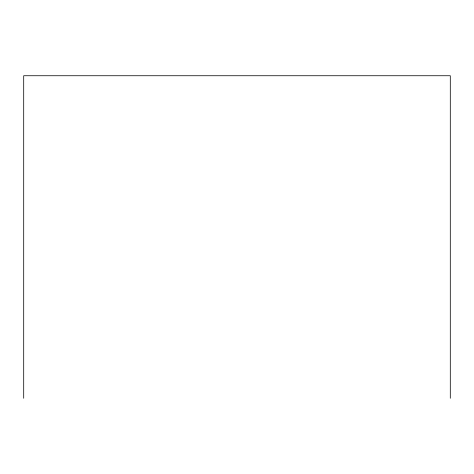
<?xml version="1.0" encoding="UTF-8"?>
<svg xmlns="http://www.w3.org/2000/svg" width="474" height="474" viewBox="0 0 474 474"><rect width="100%" height="100%" fill="white"/><g stroke="black" fill="none" stroke-linecap="round" stroke-linejoin="round"><path stroke-width="0.71" d="M450.3 398.267L450.3 75.733L23.7 75.733L23.7 398.267"/></g></svg>
